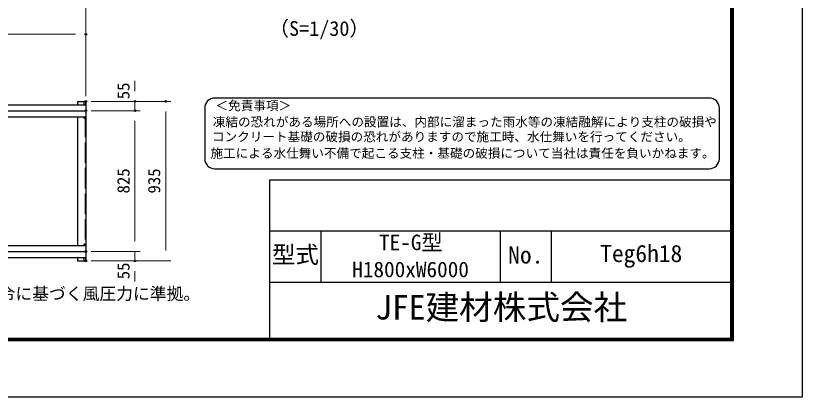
# Model space of a CAD drawing. Units: millimetres, scale not verified. Extents: x -6300 to 6300, y -4455 to 4455.
# Drawn here: x 1694 to 6300, y -4455 to -2218 of the extents above; entities that cross this region are included whole.
import ezdxf
from ezdxf.enums import TextEntityAlignment as Align

# ---------------------------------------------------------------- set-up
doc = ezdxf.new("R2010")
doc.units = ezdxf.units.MM
doc.header["$LTSCALE"] = 20
doc.header["$PDMODE"] = 32
doc.header["$PDSIZE"] = 10
doc.linetypes.add('DASHED', pattern=[7.5, 6, -1.5])
for name, color, linetype, lineweight in [('0-0_D-TTL-TXT', 7, 'Continuous', 25), ('0-1_D-STR1', 1, 'Continuous', 25), ('0-4_D-STR3', 3, 'Continuous', 13), ('0-8_D-STR-DIM', 7, 'Continuous', 13), ('0-C_D-TTL', 7, 'Continuous', 25)]:
    doc.layers.add(name, color=color, linetype=linetype, lineweight=lineweight)
doc.layers.add('0-A_Defpoints', color=8, linetype='Continuous')
doc.styles.add('ＭＳ ゴシック', font='')
doc.styles.get('ＭＳ ゴシック').set_extended_font_data('MS Gothic')

msp = doc.modelspace()

# ---------------------------------------------------------------- linework, layer by layer
at = {"layer": '0-0_D-TTL-TXT', "color": 2}
for p, q in [((5755.4, -2700.92), (2859.34, -2700.92)), ((2800.13, -2760.13), (2800.13, -3056.18)), ((5814.61, -3056.18), (5814.61, -2760.13)), ((2859.34, -3115.39), (5755.4, -3115.39))]:
    msp.add_line(p, q, dxfattribs=at)
for centre, start, end in [((2859.34, -2760.13), 90, 180), ((5755.4, -2760.13), 0, 90), ((2859.34, -3056.18), 180, 270), ((5755.4, -3056.18), 270, 0)]:
    msp.add_arc(centre, 59.21, start, end, dxfattribs=at)
at = {"layer": '0-1_D-STR1'}
for p, q in [((679.48, -2739.9), (2104.48, -2739.9)), ((2054.48, -2720.26), (2054.48, -2739.9)), ((679.48, -2775.26), (2104.48, -2775.26)), ((679.48, -2810.62), (2104.48, -2810.62)), ((2054.48, -2810.62), (2054.48, -3564.9)), ((679.48, -3564.9), (2104.48, -3564.9)), ((679.48, -3600.26), (2104.48, -3600.26)), ((679.48, -3635.62), (2104.48, -3635.62)), ((2054.48, -3635.62), (2054.48, -3655.26)), ((2054.48, -3655.26), (2104.48, -3655.26)), ((2054.48, -3655.26), (2104.48, -3655.26))]:
    msp.add_line(p, q, dxfattribs=at)
at = {"layer": '0-1_D-STR1', "linetype": 'DASHED'}
msp.add_line((2100.48, -2810.62), (2100.48, -3564.9), dxfattribs=at)
at = {"layer": '0-1_D-STR1'}
msp.add_lwpolyline([(2054.48, -2720.26), (2104.48, -2720.26), (2104.48, -3655.26)], dxfattribs=at)
at = {"layer": '0-4_D-STR3'}
for p, q in [((2100.48, -2720.26), (2100.48, -2739.9)), ((2100.48, -2739.9), (2100.48, -2720.26)), ((2091.48, -2815.76), (2091.48, -2810.62)), ((2100.48, -2815.76), (2100.48, -2810.62)), ((2091.48, -3559.76), (2091.48, -3564.9)), ((2100.48, -3559.76), (2100.48, -3564.9)), ((2100.48, -3635.62), (2100.48, -3655.26)), ((2100.48, -3635.62), (2100.48, -3655.26))]:
    msp.add_line(p, q, dxfattribs=at)
for points in [[(2091.48, -2739.9), (2091.48, -2720.26), (2100.48, -2720.26)], [(2091.48, -3635.62), (2091.48, -3655.26), (2100.48, -3655.26)]]:
    msp.add_lwpolyline(points, dxfattribs=at)
for centre in [(2095.98, -2815.76), (2095.98, -3559.76)]:
    msp.add_circle(centre, 4.5, dxfattribs=at)
at = {"layer": '0-8_D-STR-DIM'}
for p, q in [((2104.48, -2690.26), (2104.48, -2117.27)), ((2104.48, -2690.26), (2104.48, -2297.27)), ((-1235.52, -2327.27), (2044.48, -2327.27)), ((2391.83, -2660.26), (2391.83, -2600.26)), ((2134.48, -2720.26), (2421.83, -2720.26)), ((2134.48, -2720.26), (2601.83, -2720.26)), ((2391.83, -2775.26), (2391.83, -2720.26)), ((2134.48, -2775.26), (2421.83, -2775.26)), ((2134.48, -2775.26), (2421.83, -2775.26)), ((2571.83, -3595.26), (2571.83, -2780.26)), ((2391.83, -3540.26), (2391.83, -2835.26)), ((2391.83, -2835.26), (2391.83, -2895.26)), ((2391.83, -3540.26), (2391.83, -3480.26)), ((2134.48, -3600.26), (2421.83, -3600.26)), ((2134.48, -3600.26), (2421.83, -3600.26)), ((2391.83, -3600.26), (2391.83, -3655.26)), ((2134.48, -3655.26), (2601.83, -3655.26)), ((2134.48, -3655.26), (2421.83, -3655.26)), ((2391.83, -3715.26), (2391.83, -3775.26))]:
    msp.add_line(p, q, dxfattribs=at)
at = {"layer": '0-A_Defpoints'}
for p in [(2104.48, -2327.27), (2104.48, -2720.26), (2104.48, -2720.26), (2391.83, -2720.26), (2571.83, -2720.26), (2104.48, -2775.26), (2391.83, -2775.26), (2104.48, -3600.26), (2104.48, -3600.26), (2104.48, -3655.26), (2104.48, -3655.26), (2391.83, -3655.26)]:
    msp.add_point(p, dxfattribs=at)
at = {"layer": '0-C_D-TTL'}
for p, q in [((3180.27, -3179.8), (3180.27, -4109.8)), ((3180.27, -3179.8), (5880.27, -3179.8)), ((3180.27, -3479.8), (5880.27, -3479.8)), ((3480.27, -3479.8), (3480.27, -3779.8)), ((4530.27, -3479.8), (4530.27, -3779.8)), ((4830.27, -3479.8), (4830.27, -3779.8)), ((3180.27, -3779.8), (5880.27, -3779.8))]:
    msp.add_line(p, q, dxfattribs=at)
at = {"layer": '0-C_D-TTL', "color": 2}
msp.add_lwpolyline([(-6299.73, 4455.2), (6300.27, 4455.2), (6300.27, -4454.8), (-6299.73, -4454.8)], close=True, dxfattribs=at)
at = {"layer": '0-C_D-TTL'}
for points in [[(-5894.73, 4125.2), (5895.27, 4125.2), (5895.27, -4124.8), (-5894.73, -4124.8)], [(-5890.98, 4121.45), (5891.52, 4121.45), (5891.52, -4121.05), (-5890.98, -4121.05)], [(-5887.23, 4117.7), (5887.77, 4117.7), (5887.77, -4117.3), (-5887.23, -4117.3)], [(-5883.48, 4113.95), (5884.02, 4113.95), (5884.02, -4113.55), (-5883.48, -4113.55)], [(-5879.73, 4110.2), (5880.27, 4110.2), (5880.27, -4109.8), (-5879.73, -4109.8)]]:
    msp.add_lwpolyline(points, close=True, dxfattribs=at)

# ---------------------------------------------------------------- texts
at = {"layer": '0-0_D-TTL-TXT', "style": 'ＭＳ ゴシック'}
for s, height, p in [('（S=1/30）', 86.66, (3176.1, -2362.51)), ('＜免責事項＞ \u3000\u3000', 54.11, (2863.73, -2788.76)), ('凍結の恐れがある場所への設置は、内部に溜まった雨水等の凍結融解により支柱の破損や', 54.11, (2847.72, -2884.09)), ('コンクリート基礎の破損の恐れがありますので施工時、水仕舞いを行ってください。', 54.11, (2842.85, -2971.04)), ('施工による水仕舞い不備で起こる支柱・基礎の破損について当社は責任を負いかねます。 ', 54.11, (2834.57, -3067.54)), ('TE-G型', 91.35, (3820.91, -3620.22)), ('型式', 101, (3193.83, -3699.59)), ('No.', 101, (4577.94, -3701.19)), ('Teg6h18', 101, (5116.49, -3692.66)), ('H1800xW6000', 91.35, (3664.35, -3778.56)), ('（設計条件）風荷重：昭和57年改正 建築基準法・同施行令に基づく風圧力に準拠。', 72.14, (-915.63, -3905.2)), ('JFE建材株式会社', 144.3, (3799.31, -4042.22))]:
    msp.add_text(s, height=height, dxfattribs=at).set_placement(p, align=Align.BOTTOM_LEFT)
at = {"layer": '0-8_D-STR-DIM', "style": 'ＭＳ ゴシック'}
for s, p in [('55', (2381.71, -2708.19)), ('825', (2381.71, -3260.1)), ('935', (2561.71, -3260.47)), ('55', (2381.71, -3763.26))]:
    msp.add_text(s, height=72.14, rotation=90, dxfattribs=at).set_placement(p, align=Align.BOTTOM_LEFT)

doc.saveas('drawing.dxf')
